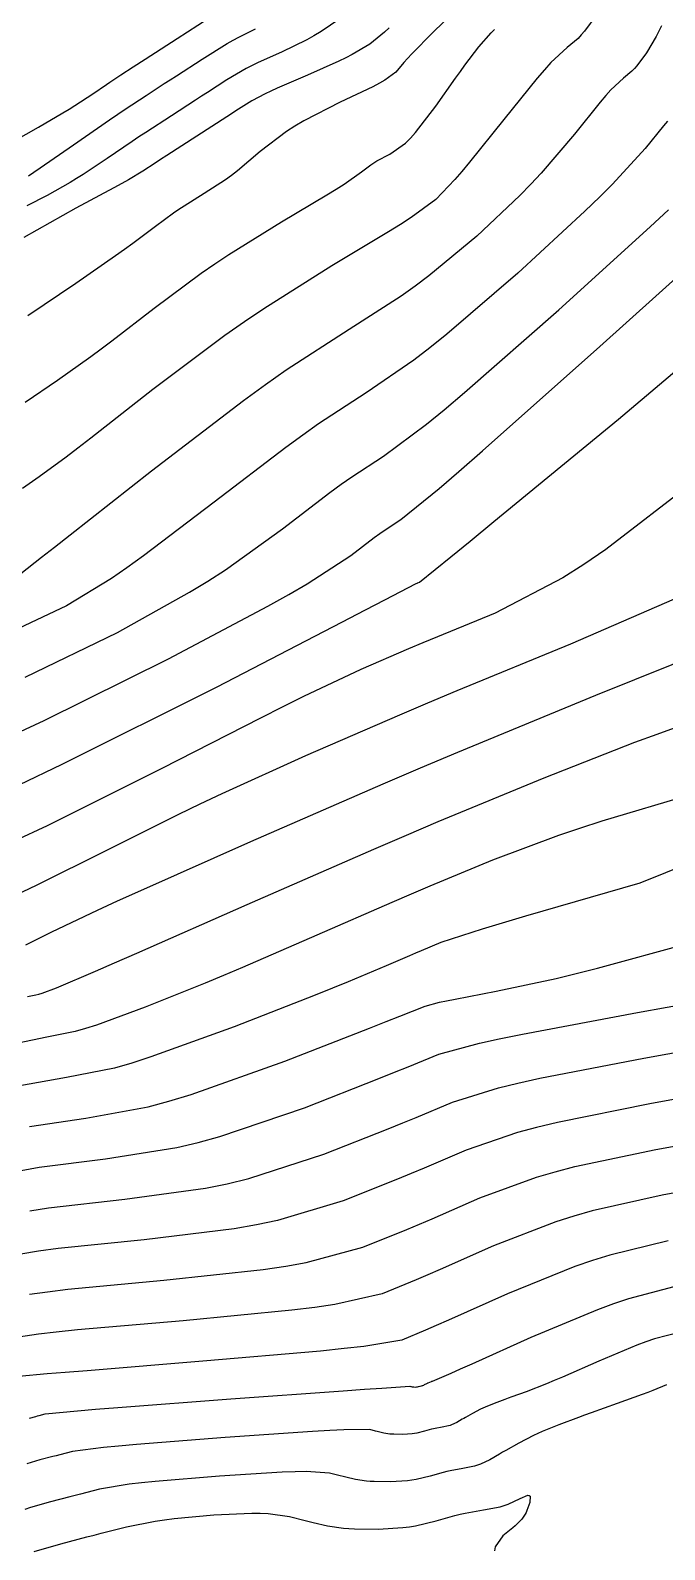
# Model space of a CAD drawing. Header units: metres. Extents: x 837117 to 838479, y 1189012 to 1191015.
# Drawn here: x 837720.5 to 837752.4, y 1190251.4 to 1190327.7 of the extents above; entities that cross this region are included whole.
import ezdxf

# ---------------------------------------------------------------- set-up
doc = ezdxf.new("R2010")
doc.units = ezdxf.units.M
doc.header["$LTSCALE"] = 0.3
doc.layers.add('COTAS 10', color=1, linetype='Continuous')
doc.layers.add('COTAS INT', color=252, linetype='Continuous')

msp = doc.modelspace()

# ---------------------------------------------------------------- linework, layer by layer
at = {"layer": 'COTAS 10'}
for points in [[(837719.716, 1190322.111), (837720.949, 1190322.823), (837722.188, 1190323.536), (837722.493, 1190323.719), (837722.781, 1190323.896), (837723.682, 1190324.486), (837724.38, 1190324.966), (837724.539, 1190325.075), (837724.684, 1190325.173), (837725.086, 1190325.439), (837725.707, 1190325.839), (837726.323, 1190326.236), (837727.923, 1190327.267), (837729.489, 1190328.271)], [(837720.288, 1190309.005), (837721.908, 1190310.107), (837723.588, 1190311.301), (837724.104, 1190311.682), (837724.643, 1190312.087), (837726.773, 1190313.731), (837729.138, 1190315.483), (837729.824, 1190315.955), (837730.524, 1190316.421), (837733.165, 1190318.055), (837735.442, 1190319.41), (837735.912, 1190319.701), (837736.313, 1190319.955), (837737.18, 1190320.567), (837737.652, 1190320.929), (837737.803, 1190321.025), (837737.963, 1190321.121), (837738.614, 1190321.452), (837739.399, 1190322.018), (837739.642, 1190322.261), (837739.898, 1190322.542), (837740.917, 1190323.868), (837741.914, 1190325.282), (837742.157, 1190325.618), (837742.384, 1190325.93), (837743.083, 1190326.856), (837743.695, 1190327.556), (837743.868, 1190327.724)], [(837719.374, 1190292.145), (837721.242, 1190293.017), (837727.497, 1190296.109), (837732.473, 1190298.76), (837733.535, 1190299.354), (837734.459, 1190299.887), (837736.655, 1190301.307), (837737.83, 1190302.205), (837738.111, 1190302.41), (837738.373, 1190302.595), (837739.158, 1190303.106), (837741.092, 1190304.673), (837742.078, 1190305.525), (837743.26, 1190306.558), (837749.156, 1190311.799), (837754.958, 1190317.01)], [(837720.406, 1190279.155), (837720.821, 1190279.238), (837720.971, 1190279.282), (837721.135, 1190279.333), (837721.854, 1190279.594), (837723.822, 1190280.43), (837724.774, 1190280.844), (837725.903, 1190281.338), (837731.449, 1190283.784), (837737.81, 1190286.562), (837739.453, 1190287.267), (837741.044, 1190287.942), (837746.364, 1190290.147), (837750.929, 1190291.931), (837752.045, 1190292.341), (837753.098, 1190292.715)], [(837720.521, 1190268.392), (837721.468, 1190268.547), (837725.296, 1190268.98), (837729.353, 1190269.531), (837730.444, 1190269.759), (837731.521, 1190270.021), (837735.296, 1190271.239), (837738.528, 1190272.514), (837739.264, 1190272.81), (837739.93, 1190273.082), (837741.759, 1190273.859), (837744.07, 1190274.572), (837745.041, 1190274.804), (837746.155, 1190275.05), (837751.37, 1190276.062), (837756.384, 1190276.966)], [(837720.504, 1190257.99), (837720.818, 1190258.072), (837720.904, 1190258.095), (837720.99, 1190258.117), (837721.298, 1190258.195), (837722.914, 1190258.358), (837723.824, 1190258.433), (837724.936, 1190258.521), (837730.622, 1190258.948), (837736.258, 1190259.358), (837737.338, 1190259.435), (837738.208, 1190259.496), (837739.617, 1190259.586), (837739.663, 1190259.574), (837739.676, 1190259.57), (837739.688, 1190259.567), (837739.73, 1190259.558), (837739.778, 1190259.551), (837739.794, 1190259.55), (837739.811, 1190259.549), (837739.882, 1190259.548), (837739.957, 1190259.553), (837739.976, 1190259.555), (837739.994, 1190259.558), (837740.055, 1190259.573), (837740.112, 1190259.589), (837740.128, 1190259.592), (837740.143, 1190259.596), (837740.198, 1190259.605), (837740.249, 1190259.616), (837740.262, 1190259.62), (837740.274, 1190259.624), (837740.315, 1190259.644), (837740.357, 1190259.669), (837740.385, 1190259.685), (837740.442, 1190259.716), (837740.506, 1190259.749), (837740.525, 1190259.758), (837740.544, 1190259.766), (837740.617, 1190259.796), (837740.701, 1190259.828), (837740.728, 1190259.838), (837740.757, 1190259.848), (837740.871, 1190259.889), (837741.69, 1190260.247), (837742.162, 1190260.457), (837742.742, 1190260.715), (837745.721, 1190262.048), (837749.059, 1190263.441), (837749.863, 1190263.737), (837750.617, 1190263.995), (837752.906, 1190264.6)]]:
    msp.add_lwpolyline(points, dxfattribs=at)
at = {"layer": 'COTAS INT'}
for points in [[(837749.016, 1190328.468), (837748.395, 1190327.633), (837748.231, 1190327.445), (837748.07, 1190327.275), (837747.516, 1190326.818), (837746.705, 1190326.058), (837746.381, 1190325.698), (837746.015, 1190325.273), (837744.335, 1190323.195), (837742.619, 1190321.057), (837742.229, 1190320.593), (837741.877, 1190320.186), (837740.917, 1190319.179), (837739.68, 1190318.277), (837739.155, 1190317.936), (837738.55, 1190317.554), (837735.703, 1190315.847), (837732.276, 1190313.699), (837731.305, 1190313.04), (837730.325, 1190312.353), (837726.707, 1190309.64), (837723.592, 1190307.205), (837722.929, 1190306.693), (837722.352, 1190306.252), (837720.991, 1190305.248), (837720.15, 1190304.676)], [(837736.515, 1190328.543), (837735.162, 1190327.628), (837734.797, 1190327.409), (837734.436, 1190327.205), (837733.165, 1190326.59), (837731.989, 1190326.059), (837731.687, 1190325.908), (837731.395, 1190325.755), (837730.427, 1190325.186), (837729.451, 1190324.558), (837729.154, 1190324.366), (837728.845, 1190324.168), (837727.633, 1190323.388), (837726.355, 1190322.555), (837726.005, 1190322.322), (837725.657, 1190322.089), (837724.414, 1190321.24), (837723.201, 1190320.435), (837722.872, 1190320.23), (837722.546, 1190320.033), (837721.395, 1190319.385), (837720.374, 1190318.865)], [(837741.862, 1190328.624), (837740.764, 1190327.562), (837739.719, 1190326.494), (837739.503, 1190326.265), (837739.317, 1190326.065), (837738.911, 1190325.586), (837738.36, 1190325.178), (837738.084, 1190325.022), (837737.754, 1190324.848), (837736.116, 1190324.068), (837734.291, 1190323.139), (837733.844, 1190322.873), (837733.42, 1190322.602), (837732.1, 1190321.588), (837730.963, 1190320.63), (837730.656, 1190320.395), (837730.353, 1190320.173), (837729.285, 1190319.478), (837728.275, 1190318.852), (837728.007, 1190318.674), (837727.744, 1190318.494), (837726.839, 1190317.823), (837725.694, 1190316.968), (837725.28, 1190316.672), (837724.824, 1190316.349), (837722.826, 1190314.966), (837720.426, 1190313.335)], [(837752.259, 1190327.907), (837752.127, 1190327.634), (837751.995, 1190327.374), (837751.507, 1190326.548), (837751.027, 1190325.902), (837750.9, 1190325.757), (837750.775, 1190325.626), (837750.347, 1190325.272), (837749.719, 1190324.685), (837749.469, 1190324.406), (837749.186, 1190324.077), (837747.887, 1190322.47), (837746.212, 1190320.506), (837745.692, 1190319.951), (837745.147, 1190319.392), (837742.976, 1190317.334), (837740.575, 1190315.347), (837739.886, 1190314.833), (837739.185, 1190314.334), (837736.567, 1190312.662), (837733.409, 1190310.615), (837732.369, 1190309.88), (837731.257, 1190309.073), (837726.641, 1190305.548), (837722.541, 1190302.323), (837721.753, 1190301.704), (837721.116, 1190301.204), (837720.073, 1190300.389)], [(837738.573, 1190327.801), (837738.336, 1190327.59), (837737.598, 1190326.988), (837736.726, 1190326.461), (837736.405, 1190326.296), (837736.05, 1190326.122), (837734.477, 1190325.427), (837732.954, 1190324.774), (837732.63, 1190324.628), (837732.348, 1190324.497), (837731.68, 1190324.146), (837731.015, 1190323.719), (837730.414, 1190323.332), (837728.906, 1190322.363), (837727.409, 1190321.397), (837727.094, 1190321.193), (837726.822, 1190321.015), (837726.201, 1190320.602), (837725.478, 1190320.175), (837725.142, 1190319.989), (837724.748, 1190319.774), (837722.834, 1190318.751), (837720.228, 1190317.267)], [(837720.463, 1190320.38), (837720.723, 1190320.559), (837721.044, 1190320.781), (837722.709, 1190321.935), (837724.523, 1190323.184), (837724.938, 1190323.467), (837725.314, 1190323.722), (837726.359, 1190324.414), (837727.276, 1190325.003), (837727.572, 1190325.194), (837727.887, 1190325.397), (837729.175, 1190326.227), (837730.442, 1190327.013), (837730.743, 1190327.187), (837731.023, 1190327.343), (837731.853, 1190327.752)], [(837752.557, 1190323.114), (837752.357, 1190322.881), (837751.439, 1190321.746), (837749.806, 1190319.955), (837749.155, 1190319.309), (837748.417, 1190318.598), (837745.036, 1190315.489), (837741.47, 1190312.418), (837740.617, 1190311.73), (837739.821, 1190311.114), (837737.43, 1190309.476), (837735.035, 1190307.919), (837734.236, 1190307.354), (837733.379, 1190306.729), (837729.792, 1190303.988), (837726.238, 1190301.288), (837725.401, 1190300.69), (837724.627, 1190300.158), (837722.362, 1190298.774), (837719.341, 1190297.361)], [(837720.291, 1190295.189), (837724.929, 1190297.442), (837728.55, 1190299.459), (837729.468, 1190300.022), (837730.349, 1190300.588), (837733.224, 1190302.647), (837735.604, 1190304.467), (837736.174, 1190304.882), (837736.704, 1190305.257), (837738.294, 1190306.291), (837740.457, 1190307.893), (837741.347, 1190308.628), (837742.365, 1190309.488), (837747.096, 1190313.644), (837751.688, 1190317.804), (837752.618, 1190318.666)], [(837719.983, 1190289.796), (837722.143, 1190290.82), (837729.931, 1190294.708), (837736.196, 1190297.958), (837737.396, 1190298.581), (837738.364, 1190299.083), (837739.931, 1190299.892), (837739.989, 1190299.917), (837740.006, 1190299.925), (837740.025, 1190299.932), (837740.095, 1190299.961), (837741.674, 1190301.235), (837742.643, 1190302.028), (837743.842, 1190303.011), (837750.095, 1190308.15), (837756.503, 1190313.567)], [(837753.905, 1190305.016), (837749.467, 1190301.614), (837748.357, 1190300.858), (837747.299, 1190300.183), (837743.905, 1190298.417), (837741.01, 1190297.227), (837740.266, 1190296.916), (837739.548, 1190296.612), (837737.161, 1190295.578), (837734.274, 1190294.217), (837733.241, 1190293.706), (837732.106, 1190293.138), (837727.161, 1190290.605), (837721.388, 1190287.736), (837719.732, 1190286.957)], [(837719.836, 1190284.266), (837720.851, 1190284.744), (837724.391, 1190286.503), (837728.016, 1190288.318), (837729.086, 1190288.832), (837730.184, 1190289.351), (837734.391, 1190291.263), (837739.106, 1190293.306), (837740.526, 1190293.907), (837741.996, 1190294.522), (837747.714, 1190296.873), (837752.923, 1190299.131)], [(837720.314, 1190281.751), (837721.62, 1190282.4), (837723.926, 1190283.498), (837724.931, 1190283.958), (837726.094, 1190284.485), (837731.62, 1190286.949), (837738.272, 1190289.841), (837740.145, 1190290.638), (837742.032, 1190291.433), (837748.961, 1190294.289), (837754.764, 1190296.623)], [(837753.766, 1190289.309), (837749.263, 1190287.956), (837748.149, 1190287.595), (837747.094, 1190287.24), (837743.766, 1190286.006), (837740.618, 1190284.701), (837739.676, 1190284.301), (837738.704, 1190283.884), (837734.939, 1190282.239), (837731.206, 1190280.617), (837730.254, 1190280.214), (837729.338, 1190279.831), (837726.323, 1190278.616), (837723.872, 1190277.727), (837723.311, 1190277.55), (837722.801, 1190277.403), (837721.384, 1190277.12), (837719.533, 1190276.725)], [(837757.542, 1190287.409), (837751.169, 1190284.855), (837745.428, 1190283.197), (837744.253, 1190282.849), (837743.259, 1190282.548), (837741.169, 1190281.864), (837740.192, 1190281.459), (837739.9, 1190281.335), (837739.598, 1190281.205), (837738.429, 1190280.695), (837736.51, 1190279.895), (837735.734, 1190279.583), (837734.853, 1190279.232), (837730.791, 1190277.638), (837726.608, 1190276.121), (837725.65, 1190275.819), (837724.78, 1190275.568), (837722.362, 1190275.085), (837720.017, 1190274.68)], [(837720.501, 1190272.636), (837723.34, 1190273.05), (837726.465, 1190273.618), (837727.51, 1190273.901), (837728.633, 1190274.239), (837733.34, 1190275.913), (837737.593, 1190277.572), (837738.43, 1190277.9), (837739.119, 1190278.171), (837740.379, 1190278.675), (837741.109, 1190278.871), (837741.465, 1190278.947), (837741.886, 1190279.033), (837743.962, 1190279.423), (837746.964, 1190280.067), (837747.969, 1190280.313), (837749.05, 1190280.589), (837753.583, 1190281.829)], [(837720.078, 1190270.421), (837720.984, 1190270.591), (837724.318, 1190271.015), (837727.909, 1190271.574), (837728.977, 1190271.83), (837730.077, 1190272.13), (837734.318, 1190273.576), (837738.06, 1190275.043), (837738.847, 1190275.355), (837739.524, 1190275.626), (837741.069, 1190276.267), (837743.111, 1190276.815), (837744.102, 1190277.028), (837745.278, 1190277.268), (837751.063, 1190278.354), (837759.995, 1190279.964)], [(837756.082, 1190274.565), (837751.677, 1190273.77), (837747.031, 1190272.832), (837745.98, 1190272.579), (837745.03, 1190272.329), (837742.448, 1190271.45), (837740.335, 1190270.537), (837739.68, 1190270.265), (837738.996, 1190269.985), (837736.274, 1190268.903), (837732.965, 1190267.911), (837731.911, 1190267.688), (837730.797, 1190267.487), (837726.274, 1190266.945), (837721.952, 1190266.502), (837720.964, 1190266.364), (837720.067, 1190266.218)], [(837720.511, 1190264.214), (837721.407, 1190264.335), (837722.436, 1190264.458), (837727.252, 1190264.91), (837732.241, 1190265.443), (837733.378, 1190265.617), (837734.409, 1190265.802), (837737.252, 1190266.566), (837739.464, 1190267.455), (837740.097, 1190267.72), (837740.74, 1190267.992), (837743.138, 1190269.042), (837745.989, 1190270.086), (837746.918, 1190270.354), (837747.908, 1190270.614), (837751.985, 1190271.477), (837755.781, 1190272.164)], [(837755.479, 1190269.763), (837752.292, 1190269.185), (837748.784, 1190268.395), (837747.857, 1190268.129), (837746.949, 1190267.842), (837743.827, 1190266.634), (837741.145, 1190265.448), (837740.514, 1190265.175), (837739.932, 1190264.926), (837738.23, 1190264.229), (837735.853, 1190263.693), (837734.845, 1190263.546), (837733.685, 1190263.4), (837728.23, 1190262.875), (837722.919, 1190262.413), (837721.85, 1190262.307), (837720.955, 1190262.209), (837719.171, 1190261.934)], [(837752.599, 1190266.892), (837749.661, 1190266.177), (837748.796, 1190265.904), (837747.909, 1190265.599), (837744.517, 1190264.226), (837741.551, 1190262.903), (837740.931, 1190262.63), (837740.399, 1190262.397), (837739.208, 1190261.893), (837737.297, 1190261.584), (837736.312, 1190261.475), (837735.129, 1190261.356), (837729.208, 1190260.84), (837723.403, 1190260.369), (837722.293, 1190260.278), (837721.399, 1190260.205), (837719.964, 1190260.083)], [(837753.213, 1190262.307), (837751.908, 1190261.962), (837751.479, 1190261.816), (837751.02, 1190261.647), (837749.118, 1190260.853), (837747.282, 1190260.044), (837746.865, 1190259.867), (837746.488, 1190259.709), (837745.454, 1190259.304), (837744.738, 1190259.048), (837744.561, 1190258.984), (837744.393, 1190258.922), (837743.862, 1190258.723), (837743.408, 1190258.536), (837743.288, 1190258.483), (837743.17, 1190258.428), (837742.767, 1190258.222), (837742.411, 1190258.025), (837742.322, 1190257.974), (837742.238, 1190257.927), (837741.973, 1190257.771), (837741.717, 1190257.647), (837741.639, 1190257.619), (837741.557, 1190257.594), (837741.238, 1190257.528), (837740.895, 1190257.468), (837740.799, 1190257.447), (837740.702, 1190257.424), (837740.348, 1190257.323), (837739.964, 1190257.231), (837739.848, 1190257.213), (837739.728, 1190257.197), (837739.263, 1190257.169), (837738.819, 1190257.174), (837738.712, 1190257.179), (837738.612, 1190257.187), (837738.31, 1190257.23), (837738.046, 1190257.291), (837737.97, 1190257.31), (837737.892, 1190257.329), (837737.6, 1190257.408), (837736.304, 1190257.398), (837735.592, 1190257.362), (837734.728, 1190257.312), (837730.337, 1190257.011), (837725.881, 1190256.662), (837724.977, 1190256.582), (837724.216, 1190256.509), (837722.658, 1190256.306), (837722.028, 1190256.145), (837721.852, 1190256.1), (837721.675, 1190256.054), (837721.031, 1190255.885), (837720.368, 1190255.695)], [(837752.516, 1190259.658), (837751.823, 1190259.374), (837751.568, 1190259.277), (837751.286, 1190259.171), (837750.038, 1190258.719), (837748.72, 1190258.248), (837748.394, 1190258.129), (837748.085, 1190258.016), (837747.108, 1190257.65), (837746.272, 1190257.307), (837746.051, 1190257.208), (837745.835, 1190257.107), (837745.093, 1190256.729), (837744.436, 1190256.364), (837744.274, 1190256.272), (837744.119, 1190256.184), (837743.631, 1190255.897), (837743.159, 1190255.669), (837743.015, 1190255.618), (837742.866, 1190255.572), (837742.279, 1190255.451), (837741.647, 1190255.34), (837741.47, 1190255.301), (837741.292, 1190255.258), (837740.64, 1190255.074), (837739.933, 1190254.904), (837739.72, 1190254.87), (837739.5, 1190254.842), (837738.645, 1190254.79), (837737.826, 1190254.798), (837737.629, 1190254.809), (837737.445, 1190254.823), (837736.891, 1190254.902), (837736.405, 1190255.014), (837736.264, 1190255.049), (837736.121, 1190255.085), (837735.584, 1190255.229), (837734.399, 1190255.3), (837733.847, 1190255.289), (837733.199, 1190255.266), (837730.051, 1190255.073), (837726.826, 1190254.804), (837726.129, 1190254.732), (837725.518, 1190254.661), (837724.017, 1190254.416), (837723.065, 1190254.174), (837722.799, 1190254.105), (837722.532, 1190254.036), (837721.559, 1190253.779), (837720.557, 1190253.492), (837720.272, 1190253.404)], [(837720.745, 1190251.29), (837722.086, 1190251.674), (837723.388, 1190252.017), (837723.746, 1190252.11), (837724.102, 1190252.202), (837725.377, 1190252.526), (837726.82, 1190252.813), (837727.282, 1190252.882), (837727.771, 1190252.945), (837729.765, 1190253.136), (837731.67, 1190253.22), (837732.102, 1190253.216), (837732.494, 1190253.201), (837733.568, 1190253.051), (837734.35, 1190252.841), (837734.558, 1190252.788), (837734.763, 1190252.737), (837735.471, 1190252.574), (837736.279, 1190252.458), (837736.546, 1190252.438), (837736.833, 1190252.423), (837738.026, 1190252.411), (837739.272, 1190252.487), (837739.593, 1190252.528), (837739.902, 1190252.577), (837740.932, 1190252.825), (837741.882, 1190253.093), (837742.141, 1190253.156), (837742.399, 1190253.212), (837743.319, 1190253.374), (837744.154, 1190253.538), (837744.359, 1190253.597), (837744.553, 1190253.662), (837745.156, 1190253.943), (837745.553, 1190254.109), (837745.616, 1190254.1), (837745.659, 1190254.068), (837745.646, 1190253.756), (837745.497, 1190253.342), (837745.455, 1190253.246), (837745.411, 1190253.158), (837745.249, 1190252.906), (837745, 1190252.658), (837744.902, 1190252.573), (837744.791, 1190252.48), (837744.283, 1190252.082), (837743.903, 1190251.516), (837743.871, 1190251.317)]]:
    msp.add_lwpolyline(points, dxfattribs=at)

doc.saveas('drawing.dxf')
